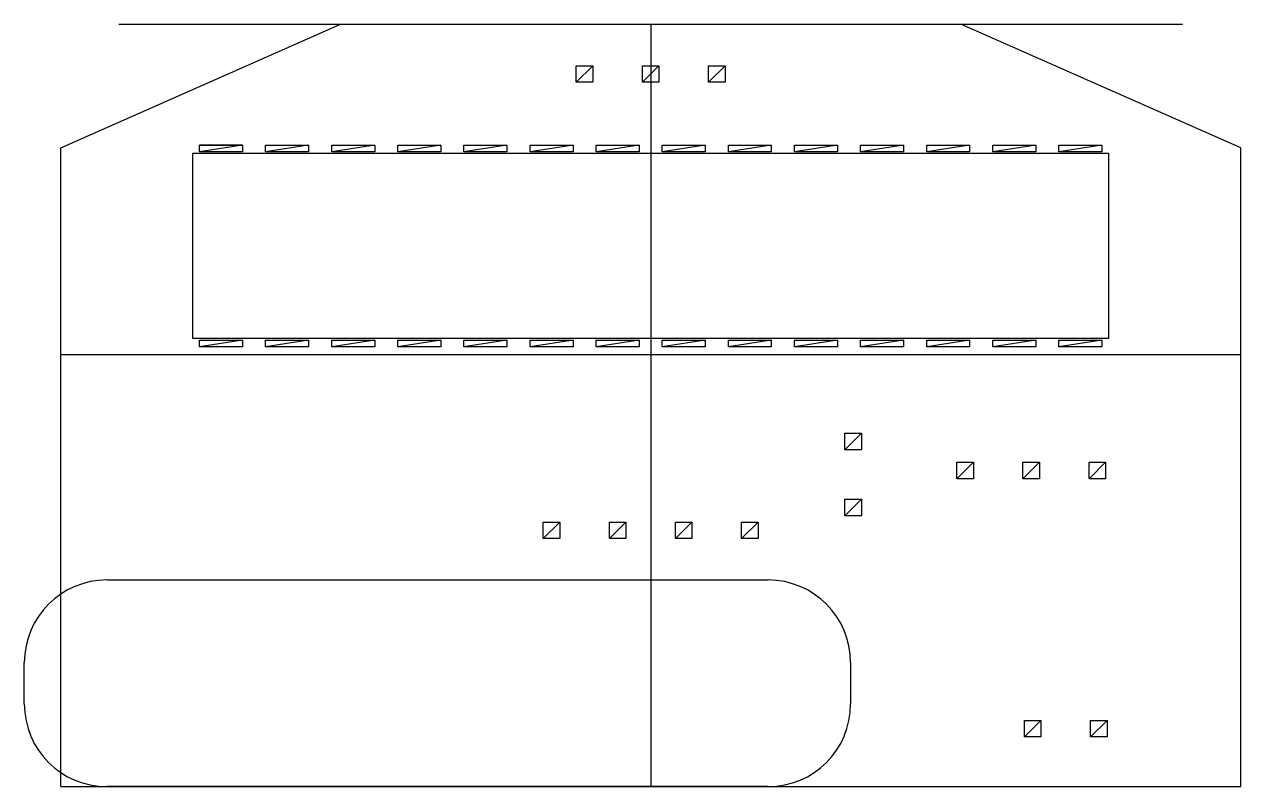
# Model space of a CAD drawing. Header units: inches. Extents: x -0.95 to 0.89, y -0.65 to 0.5.
import ezdxf

# ---------------------------------------------------------------- set-up
doc = ezdxf.new("R2010")
doc.units = ezdxf.units.IN
doc.layers.get('0').update_dxf_attribs({"linetype": 'CONTINUOUS'})

msp = doc.modelspace()

# ---------------------------------------------------------------- linework, layer by layer
for p, q in [((-0.8925, 0.3129), (-0.47, 0.4997)), ((-0.1795, 0.4997), (-0.8045, 0.4997)), ((0.47, 0.4997), (-0.47, 0.4997)), ((0, 0.4997), (0, -0.6528)), ((0.8045, 0.4997), (0.1795, 0.4997)), ((0.8925, 0.3129), (0.47, 0.4997)), ((-0.0875, 0.4372), (-0.1125, 0.4122)), ((0.0125, 0.4372), (-0.0125, 0.4122)), ((0.1125, 0.4372), (0.0875, 0.4122)), ((-0.8925, -0.6528), (-0.8925, 0.3129)), ((-0.6175, 0.3172), (-0.6825, 0.3172)), ((-0.6175, 0.3172), (-0.6825, 0.3072)), ((-0.5175, 0.3172), (-0.5825, 0.3072)), ((-0.4175, 0.3172), (-0.4825, 0.3072)), ((-0.3175, 0.3172), (-0.3825, 0.3072)), ((-0.2175, 0.3172), (-0.2825, 0.3072)), ((-0.1175, 0.3172), (-0.1825, 0.3072)), ((-0.0175, 0.3172), (-0.0825, 0.3072)), ((0.0825, 0.3172), (0.0175, 0.3072)), ((0.1825, 0.3172), (0.1175, 0.3072)), ((0.2825, 0.3172), (0.2175, 0.3072)), ((0.3825, 0.3172), (0.3175, 0.3072)), ((0.4825, 0.3172), (0.4175, 0.3072)), ((0.5825, 0.3172), (0.5175, 0.3072)), ((0.6825, 0.3172), (0.6175, 0.3072)), ((0.8925, -0.6528), (0.8925, 0.3129)), ((-0.6175, 0.0222), (-0.6825, 0.0122)), ((-0.5175, 0.0222), (-0.5825, 0.0122)), ((-0.4175, 0.0222), (-0.4825, 0.0122)), ((-0.3175, 0.0222), (-0.3825, 0.0122)), ((-0.2175, 0.0222), (-0.2825, 0.0122)), ((-0.1175, 0.0222), (-0.1825, 0.0122)), ((-0.0175, 0.0222), (-0.0825, 0.0122)), ((0.0825, 0.0222), (0.0175, 0.0122)), ((0.1825, 0.0222), (0.1175, 0.0122)), ((0.2825, 0.0222), (0.2175, 0.0122)), ((0.3825, 0.0222), (0.3175, 0.0122)), ((0.4825, 0.0222), (0.4175, 0.0122)), ((0.5825, 0.0222), (0.5175, 0.0122)), ((0.6825, 0.0222), (0.6175, 0.0122)), ((0.8925, 0), (-0.8925, 0)), ((0.3187, -0.1184), (0.2937, -0.1434)), ((0.4881, -0.1622), (0.4631, -0.1872)), ((0.5881, -0.1622), (0.5631, -0.1872)), ((0.6881, -0.1622), (0.6631, -0.1872)), ((0.3187, -0.2184), (0.2937, -0.2434)), ((-0.1375, -0.2528), (-0.1625, -0.2778)), ((-0.0375, -0.2528), (-0.0625, -0.2778)), ((0.0625, -0.2528), (0.0375, -0.2778)), ((0.1625, -0.2528), (0.1375, -0.2778)), ((-0.8225, -0.3403), (0.1775, -0.3403)), ((-0.9475, -0.5278), (-0.9475, -0.4653)), ((0.3025, -0.4653), (0.3025, -0.5278)), ((0.5904, -0.5526), (0.5654, -0.5776)), ((0.6904, -0.5526), (0.6654, -0.5776)), ((-0.8925, -0.6528), (0.8925, -0.6528)), ((0.1775, -0.6528), (-0.8225, -0.6528))]:
    msp.add_line(p, q)
for points in [[(-0.1125, 0.4372), (-0.0875, 0.4372), (-0.0875, 0.4122), (-0.1125, 0.4122)], [(-0.0125, 0.4372), (0.0125, 0.4372), (0.0125, 0.4122), (-0.0125, 0.4122)], [(0.0875, 0.4372), (0.1125, 0.4372), (0.1125, 0.4122), (0.0875, 0.4122)], [(-0.6825, 0.3172), (-0.6175, 0.3172), (-0.6175, 0.3072), (-0.6825, 0.3072)], [(-0.5825, 0.3172), (-0.5175, 0.3172), (-0.5175, 0.3072), (-0.5825, 0.3072)], [(-0.4825, 0.3172), (-0.4175, 0.3172), (-0.4175, 0.3072), (-0.4825, 0.3072)], [(-0.3825, 0.3172), (-0.3175, 0.3172), (-0.3175, 0.3072), (-0.3825, 0.3072)], [(-0.2825, 0.3172), (-0.2175, 0.3172), (-0.2175, 0.3072), (-0.2825, 0.3072)], [(-0.1825, 0.3172), (-0.1175, 0.3172), (-0.1175, 0.3072), (-0.1825, 0.3072)], [(-0.0825, 0.3172), (-0.0175, 0.3172), (-0.0175, 0.3072), (-0.0825, 0.3072)], [(0.0175, 0.3172), (0.0825, 0.3172), (0.0825, 0.3072), (0.0175, 0.3072)], [(0.1175, 0.3172), (0.1825, 0.3172), (0.1825, 0.3072), (0.1175, 0.3072)], [(0.2175, 0.3172), (0.2825, 0.3172), (0.2825, 0.3072), (0.2175, 0.3072)], [(0.3175, 0.3172), (0.3825, 0.3172), (0.3825, 0.3072), (0.3175, 0.3072)], [(0.4175, 0.3172), (0.4825, 0.3172), (0.4825, 0.3072), (0.4175, 0.3072)], [(0.5175, 0.3172), (0.5825, 0.3172), (0.5825, 0.3072), (0.5175, 0.3072)], [(0.6175, 0.3172), (0.6825, 0.3172), (0.6825, 0.3072), (0.6175, 0.3072)], [(-0.6925, 0.3047), (0.6925, 0.3047), (0.6925, 0.0247), (-0.6925, 0.0247)], [(-0.6825, 0.0222), (-0.6175, 0.0222), (-0.6175, 0.0122), (-0.6825, 0.0122)], [(-0.5825, 0.0222), (-0.5175, 0.0222), (-0.5175, 0.0122), (-0.5825, 0.0122)], [(-0.4825, 0.0222), (-0.4175, 0.0222), (-0.4175, 0.0122), (-0.4825, 0.0122)], [(-0.3825, 0.0222), (-0.3175, 0.0222), (-0.3175, 0.0122), (-0.3825, 0.0122)], [(-0.2825, 0.0222), (-0.2175, 0.0222), (-0.2175, 0.0122), (-0.2825, 0.0122)], [(-0.1825, 0.0222), (-0.1175, 0.0222), (-0.1175, 0.0122), (-0.1825, 0.0122)], [(-0.0825, 0.0222), (-0.0175, 0.0222), (-0.0175, 0.0122), (-0.0825, 0.0122)], [(0.0175, 0.0222), (0.0825, 0.0222), (0.0825, 0.0122), (0.0175, 0.0122)], [(0.1175, 0.0222), (0.1825, 0.0222), (0.1825, 0.0122), (0.1175, 0.0122)], [(0.2175, 0.0222), (0.2825, 0.0222), (0.2825, 0.0122), (0.2175, 0.0122)], [(0.3175, 0.0222), (0.3825, 0.0222), (0.3825, 0.0122), (0.3175, 0.0122)], [(0.4175, 0.0222), (0.4825, 0.0222), (0.4825, 0.0122), (0.4175, 0.0122)], [(0.5175, 0.0222), (0.5825, 0.0222), (0.5825, 0.0122), (0.5175, 0.0122)], [(0.6175, 0.0222), (0.6825, 0.0222), (0.6825, 0.0122), (0.6175, 0.0122)], [(0.2937, -0.1434), (0.2937, -0.1184), (0.3187, -0.1184), (0.3187, -0.1434)], [(0.4881, -0.1622), (0.4881, -0.1872), (0.4631, -0.1872), (0.4631, -0.1622)], [(0.5881, -0.1622), (0.5881, -0.1872), (0.5631, -0.1872), (0.5631, -0.1622)], [(0.6881, -0.1622), (0.6881, -0.1872), (0.6631, -0.1872), (0.6631, -0.1622)], [(0.2937, -0.2434), (0.2937, -0.2184), (0.3187, -0.2184), (0.3187, -0.2434)], [(-0.1375, -0.2778), (-0.1625, -0.2778), (-0.1625, -0.2528), (-0.1375, -0.2528)], [(-0.0375, -0.2778), (-0.0625, -0.2778), (-0.0625, -0.2528), (-0.0375, -0.2528)], [(0.0625, -0.2778), (0.0375, -0.2778), (0.0375, -0.2528), (0.0625, -0.2528)], [(0.1625, -0.2778), (0.1375, -0.2778), (0.1375, -0.2528), (0.1625, -0.2528)], [(0.5654, -0.5526), (0.5904, -0.5526), (0.5904, -0.5776), (0.5654, -0.5776)], [(0.6654, -0.5526), (0.6904, -0.5526), (0.6904, -0.5776), (0.6654, -0.5776)]]:
    msp.add_lwpolyline(points, close=True)
for centre, start, end in [((-0.8225, -0.4653), 90, 180), ((0.1775, -0.4653), 0, 90), ((-0.8225, -0.5278), 180, 270), ((0.1775, -0.5278), -90, 0)]:
    msp.add_arc(centre, 0.125, start, end)

doc.saveas('drawing.dxf')
